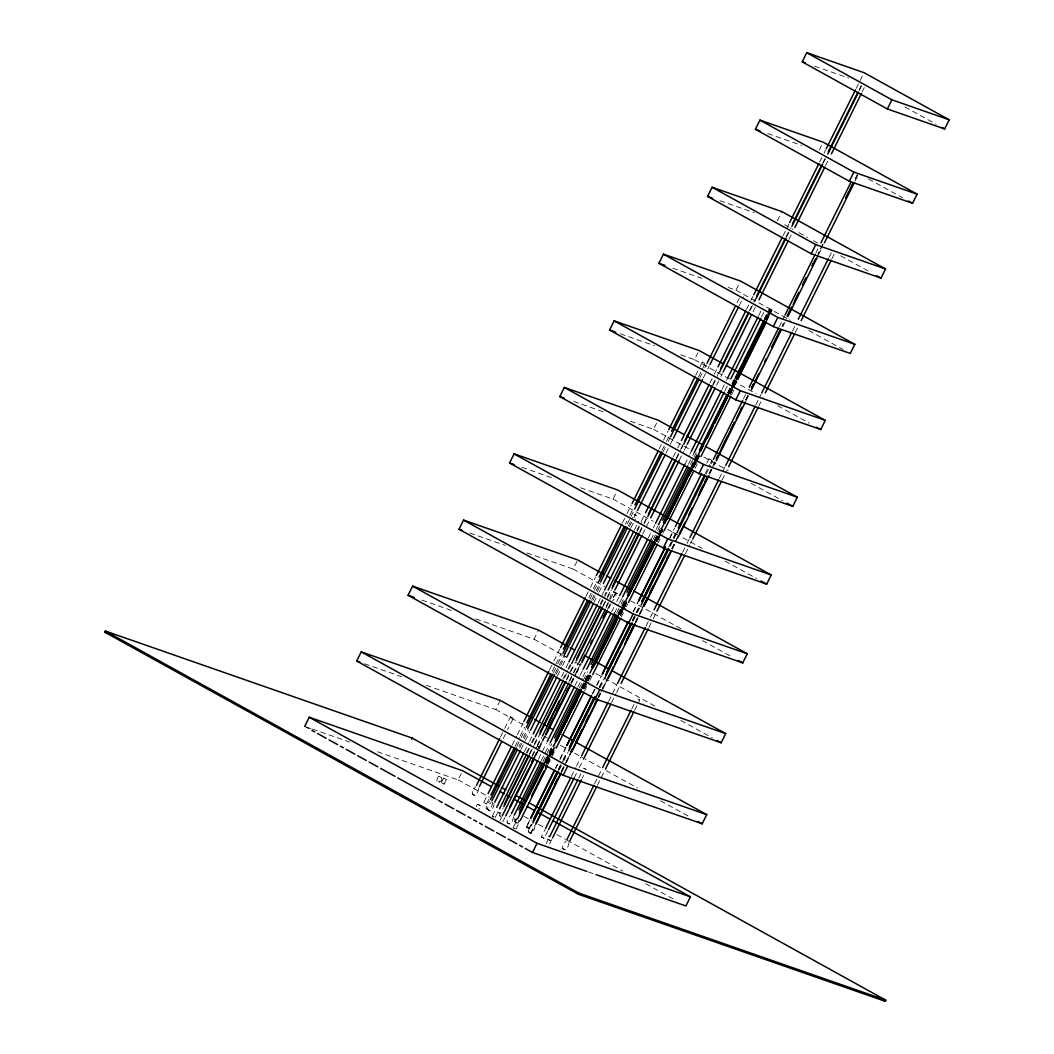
<?xml version="1.0" encoding="UTF-8"?>
<svg xmlns="http://www.w3.org/2000/svg" width="1054" height="1054" viewBox="0 0 1054 1054"><rect width="100%" height="100%" fill="white"/><g stroke="black" fill="none" stroke-linecap="round" stroke-linejoin="round"><path stroke-width="0.75" stroke-dasharray="5 3.75" d="M534.668 756.746L536.855 752.319M537.58 750.843L544.865 736.1M571.097 683.005L574.022 677.116M574.746 675.64L580.57 663.836M436.83 780.935C437.634 770.369 446.791 781.436 438.293 781.844C435.223 780.382 438.438 781.343 439.571 782.331M441.27 782.661L443.55 778.076L444.959 778.656L446.395 779.499L444.116 784.071L441.27 782.661L444.116 784.071M377.503 751.792L458.068 779.894L462.614 770.751M426.211 685.284L495.723 709.526L500.255 700.383M475.683 618.869L534.062 639.225L538.594 630.081M526.881 552.928L573.165 569.068L577.711 559.924M580.583 487.778L613.02 499.095L617.552 489.939M478.635 788.129C477.357 800.17 467.001 794.993 475.789 786.719M500.373 737.194L503.983 729.908M504.708 728.459L510.492 716.799L511.915 717.379L513.338 718.222L507.554 729.869M630.476 421.257L653.533 429.294L658.065 420.151M503.219 738.617L506.829 731.331M680.647 354.816L694.56 359.664L699.092 350.521M476.461 806.639C476.553 801.593 483.957 806.877 478.74 809.195M728.195 287.492L735.903 290.166L740.448 281.023M488.753 799.406L486.553 803.833L483.733 802.463L487.37 795.045M512.218 744.98L516.605 736.14M517.343 734.678L523.179 722.899M549.503 669.883L553.152 662.518M553.89 661.042L559.74 649.264M586.05 596.248L589.713 588.883M590.438 587.407L595.55 577.105M622.598 522.613L626.26 515.248M626.985 513.772L631.372 504.945M659.158 448.978L662.808 441.613M663.546 440.15L667.933 431.31M695.706 375.356L699.355 367.991M700.093 366.515L702.28 362.102L704.862 363.301M515.063 746.403L519.451 737.563M520.175 736.087L524.563 727.247M552.349 671.293L555.274 665.403M555.998 663.928L561.123 653.625M588.896 597.658L592.546 590.293M593.283 588.83L596.933 581.465M625.444 524.022L626.906 521.084M629.831 515.195L632.756 509.306M662.004 450.401L665.654 443.036M666.391 441.56L669.303 435.671M698.552 376.765L705.126 363.511M777.338 220.747L781.884 211.604M492.613 802.397C491.283 814.558 480.901 809.367 489.767 800.974M516.842 746.443L520.492 739.065M521.229 737.589L525.617 728.749M553.416 672.742L557.079 665.377M557.816 663.901L562.204 655.048M590.003 599.041L593.665 591.676M594.39 590.2L597.315 584.298M627.314 523.864L630.252 517.975M630.977 516.5L633.902 510.61M663.177 451.639L665.364 447.225M668.289 441.323L669.764 438.385M699.764 377.951L701.951 373.524M704.876 367.635L706.338 364.684M737.075 302.775L740.738 295.41M494.049 803.635C492.745 815.756 482.363 810.579 491.217 802.226M518.897 746.443L520.36 743.505M523.271 737.629L526.921 730.29M555.339 673.045L564.088 655.43M591.768 599.647L595.418 592.295M596.142 590.833L599.792 583.494M628.21 526.236L632.584 517.435M519.675 747.853L523.337 740.488M524.075 739.012L528.462 730.172M556.262 674.152L559.924 666.787M560.649 665.311L565.049 656.471M592.849 600.451L596.511 593.086M597.236 591.61L600.899 584.245M629.436 526.763L633.098 519.385M633.823 517.909L637.486 510.544M666.023 453.062L669.672 445.684M670.41 444.221L672.597 439.795M703.334 377.885L706.997 370.521M707.721 369.045L709.184 366.094M739.183 305.66L743.571 296.82M521.019 749.328L524.668 741.99M525.393 740.514L529.767 731.713M557.461 675.917L561.822 667.116M562.559 665.654L566.933 656.84M593.889 602.519L598.264 593.718M598.988 592.243L602.638 584.904M631.056 527.659L635.43 518.845M819.287 150.024L821.87 144.793M492.337 816.165L495.986 808.826M524.405 751.568L528.779 742.767M529.503 741.291L532.415 735.415M561.571 676.694L565.207 669.356M565.945 667.893L568.857 662.017M598 603.296L603.837 591.558M634.442 529.898L638.816 521.098M526.354 752.885L530.742 744.045M531.466 742.569L533.667 738.156M562.915 679.224L567.302 670.384M568.04 668.908L570.227 664.481M600.227 604.074L603.876 596.709M604.614 595.233L606.076 592.282M636.787 530.399L640.45 523.034M641.175 521.559L644.837 514.194M673.361 456.738L677.024 449.36M677.748 447.897L680.673 441.995M709.935 383.063L713.584 375.698M714.322 374.223L717.985 366.858M746.509 309.389L750.158 302.024M750.896 300.548L753.083 296.134M783.069 235.714L788.919 223.935M819.643 162.052L823.306 154.688M824.03 153.212L825.493 150.261M856.217 88.378L859.866 81.013M860.183 80.526L862.778 75.308M495.182 817.575L498.832 810.236M527.25 752.978L529.437 748.577M532.349 742.714L534.536 738.301M564.417 678.117L568.053 670.779M568.791 669.303L571.703 663.44M600.846 604.719L607.407 591.505M637.288 531.308L641.662 522.507M499.939 813.24C493.786 809.222 501.599 816.705 501.401 810.289M529.2 754.308L533.587 745.468M534.312 743.992L537.975 736.627M566.499 679.158L569.423 673.269M570.148 671.793L573.811 664.428M603.072 605.483L606.722 598.119M607.46 596.643L610.385 590.754M639.633 531.822L643.296 524.444M644.02 522.982L646.945 517.079M676.207 458.147L679.87 450.783M680.594 449.307L682.794 444.88M712.781 384.473L716.43 377.108M717.168 375.632L718.63 372.694M749.354 310.811L753.004 303.433M753.742 301.971L755.204 299.02M785.915 237.137L788.84 231.234M822.489 163.462L825.414 157.573M859.063 89.788L861.25 85.374M500.505 816.31L499.372 815.612L503.021 808.247M530.096 753.729L533.746 746.364M534.483 744.888L539.595 734.572M566.657 680.054L570.319 672.689M571.044 671.214L575.431 662.373M603.231 606.379L611.28 590.174M639.804 532.718L643.454 525.34M644.192 523.878L647.116 517.975M676.378 459.043L680.765 450.203M681.49 448.727L682.952 445.776M712.939 385.369L717.326 376.528M750.25 310.232L753.9 302.854M754.638 301.391L756.1 298.44M786.811 236.557L791.198 227.717M823.385 162.883L825.585 158.469M859.221 90.684L861.421 86.27M500.031 820.302L501.48 817.39M532.191 755.599L536.578 746.759M537.303 745.283L540.966 737.919M569.489 680.462L572.414 674.573M573.139 673.098L577.526 664.257M606.05 606.801L608.975 600.912M609.699 599.436C611.215 587.421 621.175 592.348 612.545 600.859M532.204 756.614L536.591 747.773M537.329 746.298L541.716 737.457M569.503 681.464L573.165 674.099M573.89 672.623L578.277 663.783M606.076 607.802L609.739 600.424M610.464 598.962L614.126 591.584M642.65 534.128L649.962 519.398M679.211 460.453L683.611 451.613M684.336 450.137L686.536 445.723M716.522 385.316L720.172 377.951M720.91 376.476L722.372 373.524M753.083 311.641L756.746 304.277M788.932 239.442L791.857 233.553M825.493 165.768L829.155 158.403M862.067 92.106L864.991 86.204M534.378 756.574L538.041 749.21M538.765 747.734L544.615 735.955M570.952 682.913L575.339 674.086M576.064 672.61L580.451 663.77M502.877 821.712L505.037 817.351M535.406 756.166L539.753 747.431L537.5 746.219M535.761 755.534L538.686 749.644M539.424 748.169L545.274 736.39M571.597 683.348L575.985 674.507M576.709 673.045L581.097 664.204M608.896 608.224L611.821 602.321M513.496 816.666C512.165 828.826 501.783 823.635 510.65 815.243M538.462 759.236L546.512 743.017M575.036 685.535L579.437 676.694M580.161 675.219L582.361 670.805M611.623 611.834L613.823 607.42M616.748 601.518L618.948 597.104M648.21 538.146L652.597 529.292M653.335 527.83L654.797 524.879M684.797 464.445L689.184 455.605M689.922 454.129L691.384 451.178M722.109 389.269L725.771 381.904M726.496 380.428L727.958 377.477M758.696 315.568L761.62 309.678M541.308 760.645L549.345 744.44M577.882 686.958L582.282 678.104M583.007 676.642L585.932 670.739M614.469 613.257L618.856 604.416M619.594 602.941L621.794 598.514M651.056 539.556L655.443 530.715M656.181 529.24L657.643 526.289M688.367 464.379L692.03 457.014M692.755 455.539L694.23 452.588M724.954 390.691L728.617 383.313M761.541 316.99L764.466 311.088M542.929 761.515L551.69 743.861M579.437 687.972L587.473 671.793M616.669 612.967L620.319 605.615M621.056 604.14L623.981 598.264M653.177 539.424L656.826 532.072M657.564 530.61L659.751 526.196M690.41 464.419L693.334 458.53M694.059 457.067L696.259 452.653M516.091 822.397L514.695 821.698L516.157 818.747M544.694 761.265L548.357 753.887M549.081 752.411L552.006 746.522M581.281 687.564L587.868 674.296M617.868 613.863L624.442 600.596M654.442 540.162L658.104 532.797M658.842 531.321L660.305 528.37M691.029 466.461L696.878 454.669M727.616 392.773L731.278 385.395M732.003 383.919L734.203 379.506M764.203 319.072L769.328 308.756L772.16 310.166L769.328 308.756M516.341 818.918C511.809 821.909 519.991 826.125 519.411 820.526M545.089 761.581L548.528 754.058M549.477 752.727L552.191 746.693M581.637 687.854L588.04 674.468M618.184 614.126L621.702 606.656M622.571 605.286L624.627 600.767M654.732 540.412L658.289 532.968M691.292 466.685L697.063 454.841M727.84 392.958L731.45 385.566M732.227 384.117L734.388 379.664M764.387 319.243L766.574 314.817M545.485 760.856L548.383 755.033M549.094 753.57L553.442 744.835M545.55 761.818L547.751 757.391M548.475 755.929L552.138 748.551M582.124 688.117L584.311 683.69M585.049 682.215L588.699 674.85L582.559 687.854M618.685 614.403L620.885 609.976M621.61 608.501L624.535 602.611M655.259 540.702L657.446 536.275M658.183 534.8L661.108 528.897M691.819 466.988L694.019 462.561M694.744 461.085L697.669 455.196L691.688 466.922M728.393 393.274L730.58 388.86M731.318 387.385L734.967 380.007M765.691 318.097L767.154 315.146M767.879 313.67L770.079 309.257M513.114 827.759L516.763 820.394M545.274 762.964L552.586 748.235M619.106 614.218L622.506 607.117M623.494 605.391L624.706 602.69M655.654 540.597L659.132 533.443M659.857 531.967L661.332 529.016M691.477 468.437L695.745 459.755M696.602 458.121L697.946 455.341M728.762 393.326L732.372 386.08M733.11 384.605L735.297 380.191L731.7 387.582M768.998 312.406L765.336 319.77L767.536 315.357M548.146 757.602L545.221 763.504L553.073 748.221M548.884 756.126L552.533 748.762M582.519 688.315L584.72 683.901M585.444 682.425L589.107 675.047M619.08 614.614L621.28 610.187M622.005 608.711L624.93 602.822M655.654 540.9L657.841 536.473M658.579 535.01L661.504 529.108M692.214 467.199L694.402 462.772M695.139 461.296L698.064 455.394M728.775 393.485L730.975 389.058M768.261 313.881L770.461 309.454M582.638 688.381L586.67 680.568M587.025 679.54L589.581 674.679M619.515 614.377L622.927 607.328M623.902 605.563L625.852 601.439M656.023 540.847L659.554 533.653M660.41 532.02L661.741 529.227M692.531 467.304L696.18 459.979M696.905 458.477L699.83 452.601M729.144 393.669L732.807 386.291M733.531 384.829L735.732 380.402M769.433 312.616L765.771 319.981L767.971 315.568M546.394 762.24L548.594 757.813M549.318 756.35L552.981 748.972L550.834 753.426M583.692 687.063L585.154 684.112M585.879 682.636L589.542 675.271M620.253 613.349L621.715 610.398M622.44 608.922L626.102 601.557M656.089 541.11L658.276 536.697M659.013 535.221L661.938 529.319M692.649 467.409L694.836 462.983M695.574 461.507L698.499 455.618M729.21 393.695L731.41 389.282M732.135 387.806L735.797 380.428M768.695 314.092L770.896 309.665M546.446 762.266L550.109 754.901M583.797 687.116L586.735 681.213M587.46 679.738L590.398 673.849M620.424 613.428L623.349 607.539M624.087 606.063L626.287 601.636M656.313 541.229L659.975 533.851M660.713 532.389L662.175 529.437M696.602 460.176L692.939 467.541L698.921 455.815M697.34 458.701L698.802 455.75M546.802 762.424L549.002 758.01M549.727 756.535L554.114 747.694L551.242 753.61M583.376 688.723L584.838 685.772M587.763 679.883L590.688 673.98M620.661 613.547L622.123 610.595M622.861 609.12L626.524 601.755M656.497 541.308L658.697 536.881M659.422 535.419L662.347 529.516M546.842 762.45L550.504 755.086M583.468 688.763L584.93 685.811M587.855 679.922L590.793 674.02M620.819 613.599L623.744 607.71M624.482 606.234L626.669 601.821M656.695 541.4L660.357 534.022M661.095 532.547L662.558 529.609M693.321 467.712L699.171 455.921M729.935 394.025L736.522 380.757M771.673 310.021L766.548 320.337L771.897 309.955M546.407 764.045L549.397 757.997M550.056 756.667L554.523 747.681M583.705 688.868L591.11 673.993M620.279 615.167L622.585 610.622M623.204 609.265L626.972 601.768M656.853 541.453L659.185 536.921M659.778 535.564L662.847 529.556M693.413 467.752L699.434 455.868M729.987 394.051L736.772 380.705M546.67 764.018L550.992 755.217M551.782 753.702L554.654 747.853L546.921 764.255M583.969 688.842L591.254 674.165L583.455 690.541M620.529 615.128L627.13 601.966L620.714 615.338M657.09 541.413L660.818 534.167M661.477 532.573L663.006 529.754L657.235 541.611M693.651 467.699L699.619 456.066L693.769 467.897M730.224 393.985L736.957 380.916L730.29 394.17M766.785 320.284L771.936 310.126M518.99 820.144L517.962 823.437M766.825 320.442L772.095 310.087M547.606 763.728L551.216 756.443M551.94 754.98L556.288 746.245M515.959 829.169L519.609 821.804M548.12 764.374L555.432 749.644M584.667 690.739L589.054 681.912M589.792 680.436L591.979 676.009M621.228 617.104L625.615 608.277M626.339 606.801L627.802 603.85M657.775 543.482L662.162 534.641M662.887 533.166L664.349 530.228M695.06 468.371L698.71 461.006M731.608 394.736L734.533 388.847M530.781 824.966L529.332 827.917L526.486 826.494L530.136 819.142M555.682 767.668L557.144 764.73M560.069 758.84L565.906 747.075M592.19 694.125L595.839 686.773M596.577 685.298L600.951 676.484M633.072 611.768L638.184 601.465M669.58 538.225L674.692 527.935M706.812 463.22L709.013 458.806L711.582 460.005M531.414 824.386L529.24 828.787L526.42 827.43L530.03 820.038M555.537 768.656L559.187 761.317M559.911 759.842L566.472 746.627M592.704 693.782L596.353 686.444M597.078 684.981L601.452 676.167M633.507 611.57L637.881 602.769M669.949 538.172L672.86 532.31L675.706 533.719L669.145 546.934M558.528 769.077L562.177 761.726M562.915 760.25L566.565 752.899M599.423 686.721L603.072 679.369M632.268 620.529L639.567 605.826M668.776 547L672.426 539.635M673.15 538.172L676.075 532.283M705.284 473.457L709.658 464.63M710.396 463.154L711.858 460.216M558.383 770.066L562.757 761.265M563.482 759.789L567.131 752.451M599.186 687.854L603.56 679.053M632.716 620.332L640.002 605.655M534.971 825.954C533.653 838.114 523.271 832.923 532.138 824.544M559.173 770.066L562.836 762.701M563.561 761.225L567.948 752.398M600.108 687.603L603.758 680.238M633.006 621.346L636.656 613.981M637.38 612.506L640.305 606.617M670.278 546.249L673.203 540.359M673.928 538.884L676.852 532.995M706.101 474.102L710.475 465.262M711.213 463.786L712.675 460.848M743.373 399.005L747.022 391.64M779.183 326.845L784.308 316.543M815.73 253.223L818.655 247.334M531.321 833.319L530.676 832.884L534.325 825.519M561.374 771.041L565.023 763.676M565.761 762.213L570.148 753.373M597.921 697.419L601.57 690.054M602.308 688.591L606.682 679.751M635.193 622.321L638.856 614.969M639.58 613.494L642.505 607.605M671.741 548.699L676.128 539.872M676.852 538.396L678.315 535.445M709.026 473.602L712.675 466.25M713.4 464.774L714.862 461.823M745.56 399.98L747.76 395.566M782.108 326.358L783.57 323.42L782.2 326.411M531.058 833.108L534.707 825.743M560.991 772.727L563.916 766.825M564.641 765.362L570.477 753.57M598.224 697.603L600.411 693.176M601.149 691.714L606.985 679.922M635.457 622.479L637.644 618.066M638.381 616.59L642.756 607.75M671.965 548.831L674.876 542.942M675.614 541.466L678.526 535.577M709.197 473.707L711.384 469.293M712.109 467.818L715.034 461.929M745.705 400.059L747.892 395.645M562.019 771.475L565.682 764.11M566.406 762.648L570.794 753.808M598.567 697.853L602.216 690.489M602.954 689.013L607.341 680.186M635.852 622.756L639.501 615.391M640.226 613.929L643.151 608.039M672.386 549.134L674.586 544.72M677.511 538.831L678.974 535.88M709.671 474.036L713.321 466.672M714.059 465.209L715.521 462.258M746.219 400.415L748.406 396.001M782.766 326.793L787.154 317.952M818.576 254.646L821.501 248.757M855.123 181.024L858.048 175.135M547.83 831.013L544.167 838.391L541.348 837.021L545.708 828.128M571.334 776.495L575.734 767.641M576.459 766.166L580.859 757.325M608.685 701.279L616.735 685.047M646.023 626.05L649.686 618.672M650.41 617.196L653.348 611.294M682.636 552.296L686.286 544.931M687.024 543.456L689.224 539.029M719.236 478.556L725.099 466.751M755.85 404.802L760.975 394.473M792.463 331.048L796.126 323.683M829.063 257.308L832.001 251.405M574.18 777.918L578.58 769.064M579.305 767.589L583.705 758.735M611.531 702.689L615.918 693.835M616.656 692.359L620.305 684.995M648.869 627.459L652.531 620.095M653.256 618.619L656.194 612.717M685.482 553.719L689.869 544.865M690.607 543.39L692.07 540.438M722.082 479.965L726.483 471.112M758.696 406.212L763.083 397.371M795.309 332.471L798.234 326.569M831.909 258.717L834.847 252.815M547.434 839.089L550.28 840.512L547.434 839.089L549.134 835.664M546.038 843.911L548.936 838.075M578.58 778.366L582.19 771.08M549.608 843.859L551.782 839.498M582.151 778.326L583.587 775.401M569.002 842.489C567.684 854.623 557.316 849.432 566.156 841.079M594.588 783.794L601.887 769.104M631.781 708.881L635.43 701.542M597.434 785.217L604.732 770.527M634.627 710.304L639.725 700.014L636.879 698.604L639.725 700.014M545.155 761.62L548.818 754.242M549.556 752.78L551.743 748.353M581.782 687.946L585.444 680.568M586.182 679.105L588.382 674.679M618.421 614.271L622.084 606.893M622.809 605.431L624.284 602.48M655.048 540.597L658.71 533.219M728.314 393.247L731.977 385.869M732.714 384.407L734.915 379.98M764.954 319.573L768.616 312.195M675.64 533.732L672.86 532.31M616.208 593.494L613.362 592.071M539.753 747.431L538.897 747.141M441.771 777.773L439.017 776.403M480.374 805.77L477.62 804.4M472.179 794.005L475.025 795.414M483.707 802.41L486.553 803.833M486.105 808.352L488.951 809.762M487.567 809.564L490.413 810.974M499.372 815.612L500.782 816.178M514.695 821.698L516.947 822.818M515.222 822.041L516.565 819.116C511.335 821.422 520.294 824.505 516.104 822.265M507 822.621L509.846 824.03M526.486 826.494L529.332 827.917M526.394 827.377L529.24 828.787M528.476 831.909L530.676 832.884M541.321 836.968L544.167 838.391M562.507 848.43L565.352 849.84M513.285 718.222L510.518 716.852M586.248 769.539L583.639 768.168L585.998 769.446M814.61 66.165L848.694 78.062M767.734 133.568L801.672 145.412M719.961 200.734L754.084 212.631M672.755 268.151L702.017 278.348M620.398 333.802L654.389 345.659M573.6 401.416L605.879 412.667M521.914 467.304L554.338 478.621M469.807 533.008L505.288 545.392M421.916 600.108L452.64 610.833M364.434 663.73L401.495 676.655M306.24 726.931L310.877 728.551M312.432 729.091L349.612 742.056M588.29 871.921L594.482 874.082M704.902 363.472L702.307 362.154M492.64 816.244L494.181 816.955M711.358 460.084L709.026 458.859M513.706 827.957L515.301 828.734M516.46 819.999L514.457 818.879L516.289 819.669M538.475 746.943L537.659 746.522M514.681 828.668L513.865 828.26M493.483 816.863L492.785 816.481M904.925 106.955L936.136 124.227M868.443 178.89L902.593 197.796M784.545 224.726L793.175 229.508M798.932 232.697L807.575 237.479M813.332 240.668L819.09 243.856M840.684 255.793L870.907 272.525M735.903 290.166L790.223 320.232M808.813 330.521L843.121 349.506M694.56 359.664L756.219 393.788M777.733 405.698L809.288 423.155M653.533 429.294L690.857 449.953M703.769 457.093L728.182 470.611M751.146 483.312L782.74 500.795M613.02 499.095L653.23 521.348M667.59 529.292L702.056 548.357M725.033 561.084L756.627 578.567M573.165 569.068L604.772 586.564M613.402 591.334L617.71 593.718M630.648 600.885L680.937 628.711M702.491 640.634L732.675 657.34M534.062 639.225L565.721 656.747M575.8 662.334L582.994 666.312M595.945 673.48L603.151 677.458M604.588 678.262L657.841 707.721M680.871 720.475L712.53 737.998M495.723 709.526L524.391 725.389M544.47 736.509L547.329 738.09M560.241 745.231L565.972 748.406M574.575 753.162L580.306 756.337M581.742 757.128L600.385 767.444M606.116 770.619L637.657 788.076M660.608 800.776L689.276 816.639M458.068 779.894L489.596 797.338M523.983 816.363L532.586 821.119M538.317 824.294L544.048 827.469M556.934 834.61L565.537 839.366M566.973 840.157L622.848 871.078M645.773 883.766L674.428 899.629M304.685 726.377L310.416 729.552M436.514 799.327L439.373 800.921M443.576 778.129L446.395 779.499M609.726 604.851L607.539 609.278L609.699 604.838M615.549 593.059L612.637 598.962L615.549 593.059M736.153 380.599L729.566 393.867L736.219 380.626M771.317 309.863L766.192 320.179L771.317 309.863M823.042 243.909L817.93 254.212L823.082 243.922M857.403 174.7L854.478 180.59L857.403 174.7M636.879 515.907L634.06 514.55L636.879 515.907"/><path stroke-width="1.5" d="M509.886 806.877L520.821 784.756M522.283 781.804L528.107 770.013M531.756 762.635L533.943 758.221M545.59 734.625L570.372 684.481M582.032 660.884L584.944 654.995M590.78 643.19L592.229 640.239M606.076 612.229L603.165 618.131L606.05 612.203M528.752 802.595L885.768 1000.167L885.215 1001.3L578.435 894.279L104.807 632.189L105.374 631.056L412.14 738.063L498.516 785.862M304.685 726.377L309.23 717.234L462.614 770.751L491.269 786.6M576.248 742.438L706.72 814.637L702.175 823.78L563.179 775.283L356.713 661.029L361.245 651.886L500.255 700.383L531.796 717.84M612.005 670.7L725.705 733.624L721.173 742.767L595.194 698.828L408.082 595.286L412.628 586.143L538.594 630.081L567.381 646.01M633.744 590.938L747.273 653.757L742.727 662.9L628.566 623.085L459.004 529.253L463.549 520.096L577.711 559.924L603.573 574.232M683.611 526.499L771.225 574.983L766.68 584.127L663.229 548.04L509.556 462.996L514.102 453.852L617.552 489.939L664.942 516.17M705.442 446.369L797.325 497.211L792.779 506.355L699.026 473.654L559.766 396.581L564.312 387.437L658.065 420.151L683.914 434.446M740.685 373.538L825.295 420.362L820.75 429.505L735.784 399.861L609.581 330.034L614.126 320.877L699.092 350.521L723.479 364.012M411.587 739.21L412.14 738.063M658.895 263.316L663.44 254.159L740.448 281.023L854.807 344.315L850.275 353.459L773.267 326.595L658.895 263.316L665.061 265.463M707.563 196.4L712.096 187.256L781.884 211.604L885.531 268.954L880.986 278.098L811.211 253.764L707.563 196.4L712.214 198.033M755.389 129.273L759.934 120.116L823.174 142.185L917.099 194.16L912.566 203.303L849.326 181.248L755.389 129.273L760.026 130.88M802.226 61.843L806.758 52.7L864.069 72.686L949.193 119.8L944.647 128.944L887.349 108.957L802.226 61.843L805.322 62.924M476.513 785.27L499.649 738.656M479.359 786.679L501.77 741.529M488.094 793.583L511.493 746.456M523.917 721.423L548.765 671.345M560.464 647.788L585.326 597.723M596.287 575.629L621.873 524.088M632.11 503.469L658.421 450.453M668.658 429.834L694.981 376.818M490.94 794.993L514.339 747.866M526.763 722.833L550.886 674.244M563.31 649.198L587.434 600.609M599.133 577.039L623.981 526.974M634.956 504.879L661.266 451.876M671.503 431.257L697.814 378.241M490.492 799.499L516.104 747.918M526.354 727.273L552.691 674.217M562.928 653.585L589.278 600.516M598.053 582.822L625.852 526.816M634.64 509.135L662.439 453.115M670.489 436.909L699.026 379.427M707.076 363.208L735.613 305.726M491.941 800.763L517.448 749.381M527.646 728.828L554.615 674.507M564.088 655.43L591.044 601.109M600.516 582.019L627.486 527.711M637.486 510.544L665.285 454.537M673.335 438.319L702.596 379.361M709.922 364.618L738.459 307.136M494.787 802.173L520.294 750.791M530.491 730.238L556.723 677.393M566.933 656.84L593.165 603.995M603.362 583.442L630.332 529.121M496.711 807.351L523.68 753.043M533.153 733.953L560.109 679.632M568.857 662.017L597.275 604.772M604.561 590.082L633.717 531.374M645.575 512.718L672.636 458.2M681.411 440.519L709.197 384.539M717.985 366.858L745.771 310.864M753.821 294.659L782.345 237.19M789.657 222.46L818.918 163.528M826.231 148.785L855.479 89.853M499.556 808.774L526.526 754.453M535.261 736.838L562.955 681.055M571.703 663.44L600.121 606.182M608.132 590.029L636.563 532.784M504.326 804.4L528.462 755.771M540.162 732.201L565.036 682.109M576.736 658.526L602.335 606.959M612.572 586.34L638.908 533.298M648.408 514.141L675.482 459.623M684.981 440.467L712.043 385.948M720.817 368.268L748.617 312.274M756.667 296.069L785.19 238.612M792.503 223.87L821.751 164.938M828.339 151.671L857.6 92.739M503.759 806.771L529.358 755.204M539.595 734.572L565.932 681.53M576.169 660.898L602.506 607.855M612.005 588.699L639.067 534.18M647.841 516.5L675.64 460.519M683.69 444.314L712.214 386.844M719.526 372.115L748.788 313.17M756.1 298.44L786.086 238.033M791.936 226.241L822.66 164.358M827.772 154.042L858.496 92.159M502.205 815.928L531.124 757.668M547.54 724.651L559.239 701.081M542.441 735.982L568.778 682.939M579.015 662.32L605.339 609.265M614.851 590.121L641.912 535.603M650.687 517.922L679.211 460.453M687.261 444.248L715.06 388.254M723.097 372.049L751.621 314.593M758.946 299.85L788.194 240.918M794.782 227.651L824.768 167.243M831.356 153.989L861.342 93.582M531.453 762.464L533.653 758.05M547.54 730.066L553.39 718.275M557.052 710.91L560.702 703.545M566.565 691.753L568.027 688.815M505.762 815.888L534.694 757.628M510.176 807.101L534.299 758.485M545.998 734.915L570.86 684.823M581.834 662.729L607.433 611.162M511.388 813.78L537.724 760.711M547.237 741.555L574.311 687.01M583.086 669.33L610.898 613.309M619.673 595.629L647.485 539.622M655.522 523.403L684.797 464.445M691.384 451.178L721.384 390.744M727.958 377.477L757.958 317.043M514.233 815.19L540.57 762.121M550.083 742.965L577.157 688.433M586.67 669.264L614.469 613.257M622.519 597.038L651.056 539.556M658.368 524.813L687.643 465.855M694.23 452.588L724.23 392.154M730.804 378.9L760.804 318.466M518.845 810.052L542.204 762.991M554.615 737.984L578.712 689.448M591.123 664.442L615.944 614.442M626.893 592.374L652.452 540.9M662.676 520.307L688.96 467.357M519.503 813.187L544.141 762.898M555.326 740.936L580.728 689.197M591.874 667.208L617.315 615.51M627.683 594.957L653.902 541.809M663.506 522.718L690.475 468.108M699.329 450.466L727.062 394.407M735.152 378.215L763.649 320.706M532.389 788.352L544.088 764.769M555.787 741.186L581.386 689.579M592.361 667.472L617.96 615.879M628.197 595.233L654.521 542.164M664.033 523.008L691.095 468.463M699.869 450.769L727.655 394.749L699.737 450.704M735.705 378.544L764.229 321.048L735.639 378.505M517.501 818.918L544.549 764.427M553.31 746.759L581.492 689.632M589.871 673.124L618.105 615.958M625.694 600.964L654.732 542.283M661.504 528.805L691.358 468.595M698.064 455.183L727.985 394.921M556.196 741.384L581.057 691.266M592.756 667.683L618.355 616.089M628.592 595.444L654.916 542.375M664.428 523.206L691.477 468.661M700.251 450.98L728.05 394.96M556.262 741.423L581.176 691.319M592.888 667.749L618.527 616.168M628.777 595.536L655.153 542.494M664.679 523.337L691.78 468.819L667.05 519.003M700.567 451.138L703.505 445.236M707.168 437.871L713.018 426.079M714.493 423.128L727.668 396.607L721.898 408.438M737.194 377.451L765.033 321.457L737.26 377.477M566.143 722.438L567.605 719.487M573.455 707.695L577.105 700.33M595.391 663.467L618.052 617.776M635.615 582.388L639.264 575.023M642.927 567.645L648.777 555.853M650.239 552.915L655.351 542.586M707.274 437.924L710.923 430.559M714.586 423.181L720.435 411.389M595.523 663.533L599.186 656.168M602.848 648.803L608.711 637.011M610.174 634.06L616.037 622.268M667.301 519.121L668.763 516.17M674.626 504.379L678.289 497.014M681.951 489.649L685.614 482.284M689.276 474.906L692.214 469.017M737.629 377.661L765.454 321.654L736.944 379.15M737.536 379.242L766.074 321.918M737.602 379.427L766.311 321.957M531.703 795.77L543.996 771.001M545.432 768.089L546.881 765.178M520.347 820.328L547.395 765.85M556.156 748.169L583.942 692.214M592.717 674.547L620.49 618.579M628.527 602.387L657.037 544.944M664.349 530.228L693.598 471.322M700.91 456.593L730.87 396.212M699.026 473.654L703.571 464.498L797.325 497.211M735.784 399.861L740.33 390.718L825.295 420.362M663.229 548.04L667.762 538.884L771.225 574.983M773.267 326.595L777.812 317.452L854.807 344.315M530.86 817.667L554.233 770.606M566.644 745.6L591.465 695.6M602.414 673.532L627.96 622.058M638.922 600.003L665.206 547.052M675.416 526.46L701.7 473.509M530.768 818.563L554.812 770.118M567.197 745.165L591.241 696.72M602.177 674.705L628.408 621.847M638.619 601.294L665.575 546.986M811.211 253.764L815.743 244.62L885.531 268.954M628.566 623.085L633.111 613.929L747.273 653.757M849.326 181.248L853.859 172.105L917.099 194.16M533.706 819.09L557.065 772.015M569.476 747.022L593.573 698.486M606.722 672.004L630.806 623.467M641.767 601.412L667.314 549.938M678.262 527.87L704.546 474.919M533.601 819.986L557.658 771.541M569.318 748.05L594.825 696.668M605.747 674.652L631.254 623.27M642.189 601.241L668.42 548.396M532.863 823.069L558.449 771.528M568.673 750.922L594.996 697.906M604.495 678.763L632.268 622.822M641.043 605.141L668.816 549.187M676.852 532.995L705.363 475.565M713.4 459.373L742.635 400.48M749.223 387.226L778.458 328.321M785.032 315.067L815.005 254.699M820.855 242.921L850.815 182.553M887.349 108.957L891.882 99.801L949.193 119.8M595.194 698.828L599.739 689.685L725.705 733.624M554.786 784.295L557.711 778.405M570.873 751.897L572.335 748.959M575.985 741.594L581.834 729.816M585.497 722.451L589.146 715.086M594.996 703.308L596.459 700.37M626.419 640.002L634.468 623.797M643.23 606.129L646.155 600.24M649.817 592.875L653.467 585.51M659.317 573.732L660.779 570.794M666.629 559.015L668.091 556.064M700.251 491.283L703.176 485.393M704.639 482.442L707.563 476.553M716.325 458.885L717.787 455.934M721.45 448.569L727.3 436.791M730.949 429.439L734.598 422.074L716.496 458.977M740.448 410.296L741.911 407.345M751.41 388.201L753.61 383.788M771.884 346.977L779.92 330.785L771.976 347.029M787.233 316.055L791.62 307.215M795.269 299.863L798.919 292.498M802.581 285.133L806.231 277.769L802.647 285.173M813.543 263.052L812.081 265.99L815.783 258.652M848.628 192.368L845.703 198.257L853.015 183.541L850.091 189.417M536.17 822.805L560.254 774.189M571.215 752.095L597.499 699.079M607.71 678.447L613.56 666.668M615.009 663.717L620.859 651.939M624.508 644.574L634.732 623.955M643.493 606.274L670.502 551.782M679.263 534.101L685.1 522.323M688.749 514.958L692.399 507.593M698.249 495.802L707.735 476.658M736.206 419.215L742.042 407.424M751.542 388.28L753.729 383.854M755.191 380.916L758.84 373.551M764.677 361.759L766.139 358.821M787.312 316.108L791.699 307.267M793.148 304.316L798.998 292.538M535.709 824.491L561.295 772.951M571.518 752.332L597.842 699.329M608.066 678.71L635.114 624.231M643.889 606.564L671.661 550.61M679.698 534.404L708.934 475.512M716.246 460.782L745.481 401.89M751.331 390.112L781.304 329.744M787.878 316.49L817.851 256.109M824.426 242.868L854.399 182.487M563.179 775.283L567.711 766.139L706.72 814.637M525.34 848.496L532.507 852.462L537.053 843.305L690.436 896.822L685.904 905.966L596.037 874.622M545.708 828.128L570.609 777.971M581.584 755.85L607.947 702.754M617.473 683.572L645.285 627.525M654.073 609.831L681.898 553.772M689.948 537.553L718.512 480.031M725.824 465.275L755.112 406.277M761.713 392.997L791.725 332.524M798.313 319.257L828.339 258.783M548.554 829.538L574.18 777.918M584.43 757.259L610.793 704.164M621.043 683.519L648.131 628.935M656.919 611.241L684.744 555.194M692.794 538.963L721.358 481.441M728.67 466.698L757.958 407.687M765.283 392.944L794.571 333.947M801.159 320.666L831.184 260.193M549.661 836.626L577.856 779.815M552.494 838.035L581.426 779.776M566.881 839.616L593.863 785.27M602.611 767.641L631.056 710.356M569.727 841.026L596.709 786.679M605.457 769.051L633.902 711.766M578.435 894.279L579.002 893.146L885.768 1000.167M519.517 813.187L544.417 763.083M555.418 740.988L581.057 689.408M592.045 667.314L617.684 615.734M627.947 595.115L654.323 542.059M663.849 522.916L690.95 468.384M609.581 330.034L615.773 332.181M559.766 396.581L564.377 398.201M509.556 462.996L514.194 464.616M459.004 529.253L462.087 530.32M408.082 595.286L414.235 597.434M356.713 661.029L359.796 662.11M104.807 632.189L109.458 633.81M532.507 852.462L586.735 871.381M806.758 52.7L891.882 99.801M941.815 127.376L944.647 128.944M908.298 200.945L912.566 203.303M759.934 120.116L853.859 172.105M876.664 275.713L880.986 278.098M712.096 187.256L815.743 244.62M663.44 254.159L777.812 317.452M726.338 365.606L737.813 371.943M816.455 427.12L820.75 429.505M614.126 320.877L740.33 390.718M686.786 436.04L702.57 444.775M787.048 503.18L792.779 506.355M564.312 387.437L703.571 464.498M669.25 518.555L680.739 524.905M760.935 580.952L766.68 584.127M514.102 453.852L667.762 538.884M606.445 575.827L610.753 578.211M615.062 580.596L629.436 588.554M738.419 660.515L742.727 662.9M463.549 520.096L633.111 613.929M570.267 647.604L574.588 650.002M584.654 655.575L593.297 660.344M597.605 662.742L609.12 669.106M716.852 740.382L721.173 742.767M412.628 586.143L599.739 689.685M534.668 719.421L540.399 722.596M543.271 724.177L546.143 725.771M549.002 727.352L553.31 729.737M561.914 734.493L573.376 740.843M697.88 821.395L702.175 823.78M361.245 651.886L567.711 766.139M501.401 787.457L505.722 789.854M515.801 795.427L524.431 800.21M880.894 998.915L885.215 1001.3M499.873 791.356L504.168 793.741M507.027 795.322L509.899 796.916M514.194 799.288L522.797 804.044M527.092 806.429L534.259 810.394M537.118 811.975L550.017 819.116M552.889 820.697L690.436 896.822M309.23 717.234L537.053 843.305M311.852 730.343L314.711 731.937M317.583 733.518L326.173 738.274M329.046 739.868L337.636 744.625M340.508 746.206L343.367 747.787M346.239 749.381L354.829 754.137M357.701 755.718L366.291 760.474M369.163 762.068L377.767 766.825M380.626 768.406L394.96 776.337M397.819 777.918L435.078 798.537M439.373 800.921L442.245 802.502M445.104 804.083L453.707 808.853M456.566 810.434L465.17 815.19M468.029 816.771L470.901 818.365M473.76 819.946L476.632 821.54M479.491 823.121L482.363 824.702M485.222 826.296L493.825 831.053M496.684 832.634L505.288 837.39M508.147 838.984L516.75 843.74M519.609 845.321L522.481 846.902M105.374 631.056L579.002 893.146M764.598 321.246L736.772 377.24L764.611 321.246M765.823 321.813L737.26 379.295L765.823 321.813"/></g></svg>
